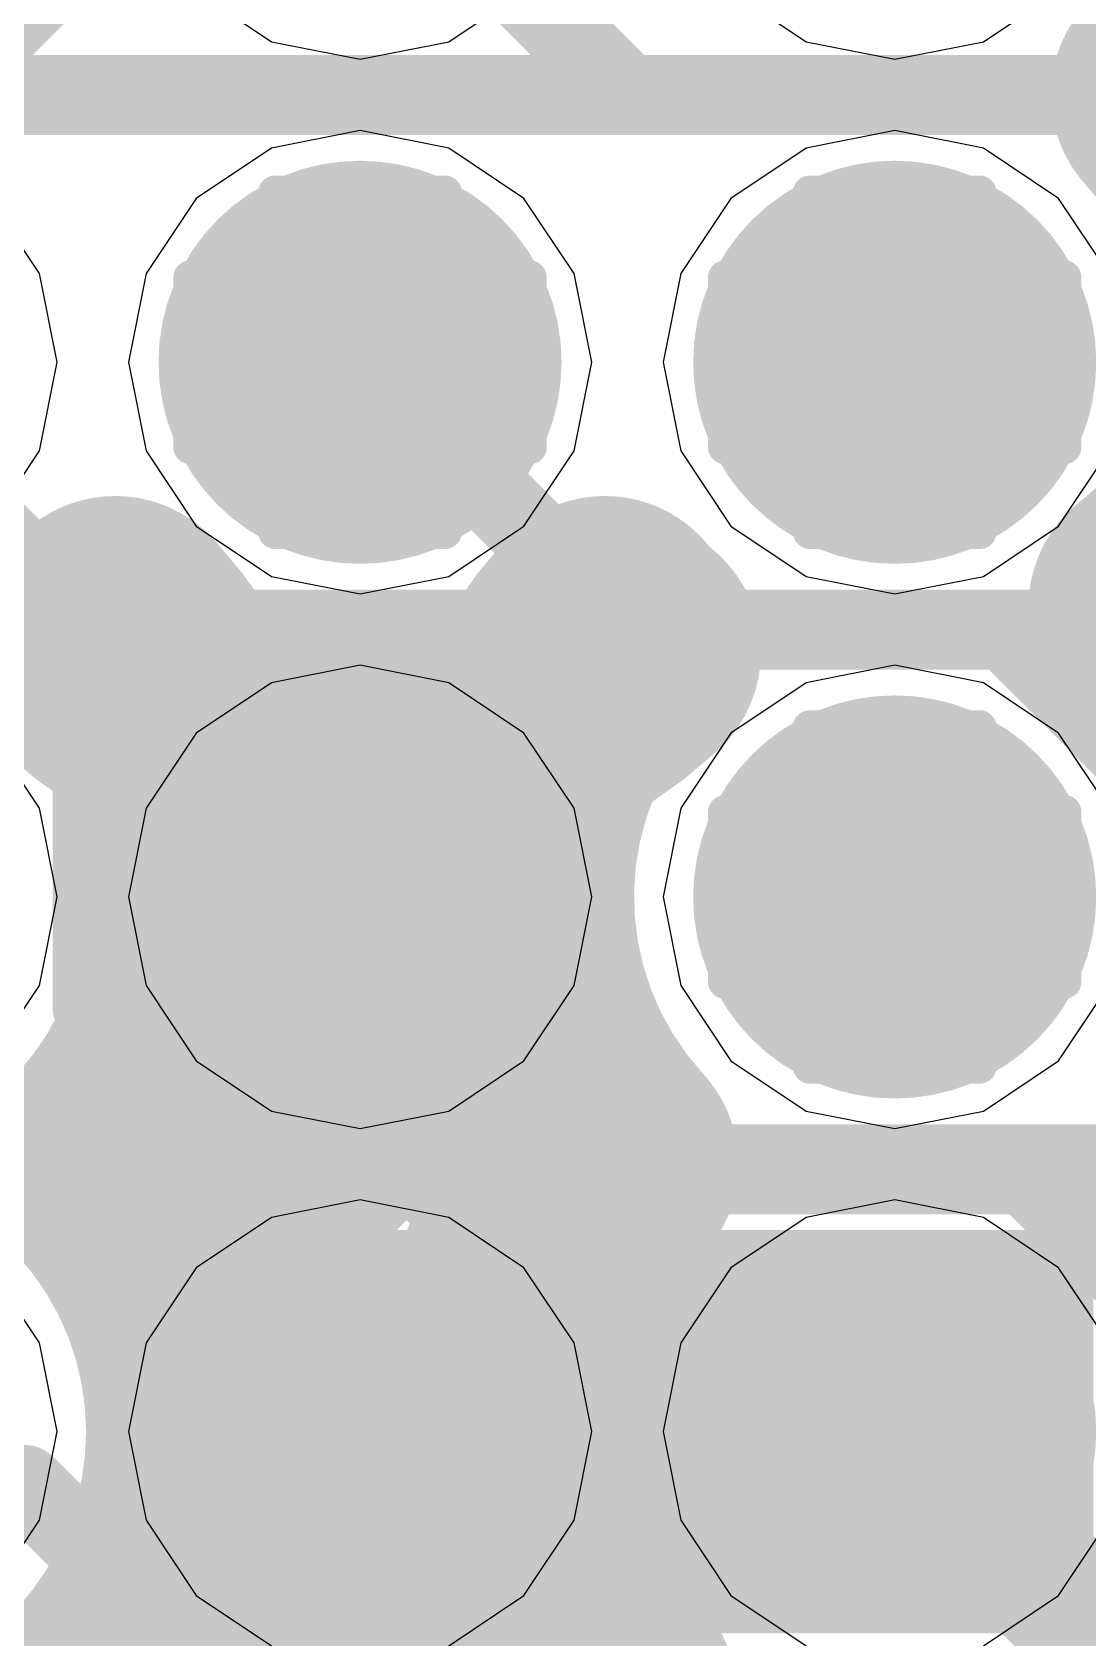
# Model space of a CAD drawing. Header units: millimetres. Extents: x 13 to 259, y -2 to 326.
# Drawn here: x 116.112 to 117.692, y 100.491 to 102.894 of the extents above; entities that cross this region are included whole.
import ezdxf

# ---------------------------------------------------------------- set-up
doc = ezdxf.new("R2010")
doc.units = ezdxf.units.MM
for name, color, linetype in [('BottomLayer', 5, 'Continuous'), ('BottomPaste', 16, 'Continuous'), ('BottomSolder', 6, 'Continuous'), ('ConnectLayer', 7, 'Continuous'), ('DrillDrawing', 1, 'Continuous'), ('Mechanical14', 56, 'Continuous'), ('Mechanical16', 56, 'Continuous'), ('MidLayer1', 16, 'Continuous'), ('MidLayer2', 76, 'Continuous'), ('MidLayer3', 90, 'Continuous'), ('MidLayer4', 156, 'Continuous'), ('MidLayer5', 130, 'Continuous'), ('MidLayer6', 216, 'Continuous'), ('MultiLayer', 9, 'Continuous'), ('TopLayer', 1, 'Continuous'), ('TopPaste', 8, 'Continuous'), ('TopSolder', 216, 'Continuous')]:
    doc.layers.add(name, color=color, linetype=linetype)

# ---------------------------------------------------------------- blocks, each defined once
blk = doc.blocks.new('CAPC0603X33N_B_22')
at = {"layer": 'BottomLayer'}
for points in [[(-0.575, -0.2), (-0.125, -0.2), (-0.575, 0.2), (-0.125, 0.2)], [(0.125, -0.2), (0.575, -0.2), (0.125, 0.2), (0.575, 0.2)]]:
    blk.add_solid(points, dxfattribs=at)
at = {"layer": 'BottomPaste'}
for points in [[(-0.575, -0.2), (-0.125, -0.2), (-0.575, 0.2), (-0.125, 0.2)], [(0.125, -0.2), (0.575, -0.2), (0.125, 0.2), (0.575, 0.2)]]:
    blk.add_solid(points, dxfattribs=at)
at = {"layer": 'BottomSolder'}
for points in [[(-0.6766, -0.3016), (-0.0234, -0.3016), (-0.6766, 0.3016), (-0.0234, 0.3016)], [(0.0234, -0.3016), (0.6766, -0.3016), (0.0234, 0.3016), (0.6766, 0.3016)]]:
    blk.add_solid(points, dxfattribs=at)
at = {"layer": 'Mechanical14', "const_width": 0.1}
for points in [[(-0.65, -0.25), (-0.65, 0.25)], [(-0.65, 0.25), (0.65, 0.25)], [(0.65, -0.25), (0.65, 0.25)], [(-0.65, -0.25), (0.65, -0.25)]]:
    blk.add_lwpolyline(points, dxfattribs=at)
at = {"layer": 'Mechanical14', "const_width": 0.05}
for points in [[(-0.675, 0.25, 1), (-0.625, 0.25, 1)], [(-0.675, 0.25, 1), (-0.625, 0.25, 1)], [(0.625, 0.25, 1), (0.675, 0.25, 1)], [(0.625, 0.25, 1), (0.675, 0.25, 1)], [(-0.675, -0.25, 1), (-0.625, -0.25, 1)], [(-0.675, -0.25, 1), (-0.625, -0.25, 1)], [(0.625, -0.25, 1), (0.675, -0.25, 1)], [(0.625, -0.25, 1), (0.675, -0.25, 1)]]:
    blk.add_lwpolyline(points, format="xyb", close=True, dxfattribs=at)
at = {"layer": 'Mechanical16', "const_width": 0.05}
for points in [[(-0.75, -0.35), (-0.75, 0.35)], [(-0.75, 0.35), (0.75, 0.35)], [(0.75, -0.35), (0.75, 0.35)], [(0, -0.3), (0, 0.3)], [(-0.3, 0), (0.3, 0)], [(-0.75, -0.35), (0.75, -0.35)]]:
    blk.add_lwpolyline(points, dxfattribs=at)
at = {"layer": 'Mechanical16', "const_width": 0.025}
for points in [[(-0.7625, 0.35, 1), (-0.7375, 0.35, 1)], [(-0.7625, 0.35, 1), (-0.7375, 0.35, 1)], [(0.7375, 0.35, 1), (0.7625, 0.35, 1)], [(0.7375, 0.35, 1), (0.7625, 0.35, 1)], [(-0.0125, 0.3, 1), (0.0125, 0.3, 1)], [(-0.3125, 0, 1), (-0.2875, 0, 1)], [(0.2875, 0, 1), (0.3125, 0, 1)], [(-0.0125, -0.3, 1), (0.0125, -0.3, 1)], [(-0.7625, -0.35, 1), (-0.7375, -0.35, 1)], [(-0.7625, -0.35, 1), (-0.7375, -0.35, 1)], [(0.7375, -0.35, 1), (0.7625, -0.35, 1)], [(0.7375, -0.35, 1), (0.7625, -0.35, 1)]]:
    blk.add_lwpolyline(points, format="xyb", close=True, dxfattribs=at)
blk = doc.blocks.new('BGA144C80P12X12_1000X1000X170_150')
at = {"layer": 'TopLayer', "const_width": 0.2}
for points in [[(-0.5, 3.6, 1), (-0.3, 3.6, 1)], [(0.3, 3.6, 1), (0.5, 3.6, 1)], [(1.1, 3.6, 1), (1.3, 3.6, 1)], [(-0.5, 2.8, 1), (-0.3, 2.8, 1)], [(0.3, 2.8, 1), (0.5, 2.8, 1)], [(1.1, 2.8, 1), (1.3, 2.8, 1)]]:
    blk.add_lwpolyline(points, format="xyb", close=True, dxfattribs=at)
at = {"layer": 'TopPaste', "const_width": 0.2}
for points in [[(-0.5, 3.6, 1), (-0.3, 3.6, 1)], [(0.3, 3.6, 1), (0.5, 3.6, 1)], [(1.1, 3.6, 1), (1.3, 3.6, 1)], [(-0.5, 2.8, 1), (-0.3, 2.8, 1)], [(0.3, 2.8, 1), (0.5, 2.8, 1)], [(1.1, 2.8, 1), (1.3, 2.8, 1)]]:
    blk.add_lwpolyline(points, format="xyb", close=True, dxfattribs=at)
at = {"layer": 'TopSolder', "const_width": 0.3016}
for points in [[(-0.5508, 3.6, 1), (-0.2492, 3.6, 1)], [(0.2492, 3.6, 1), (0.5508, 3.6, 1)], [(1.0492, 3.6, 1), (1.3508, 3.6, 1)], [(-0.5508, 2.8, 1), (-0.2492, 2.8, 1)], [(0.2492, 2.8, 1), (0.5508, 2.8, 1)], [(1.0492, 2.8, 1), (1.3508, 2.8, 1)]]:
    blk.add_lwpolyline(points, format="xyb", close=True, dxfattribs=at)

msp = doc.modelspace()

# ---------------------------------------------------------------- linework, layer by layer
at = {"layer": 'BottomLayer', "const_width": 0.25}
for points in [[(116.4778, 102.4, 1), (116.7278, 102.4, 1)], [(117.2778, 102.4, 1), (117.5278, 102.4, 1)], [(116.4778, 101.6, 1), (116.7278, 101.6, 1)], [(117.2778, 101.6, 1), (117.5278, 101.6, 1)], [(116.4778, 100.8, 1), (116.7278, 100.8, 1)], [(117.2778, 100.8, 1), (117.5278, 100.8, 1)]]:
    msp.add_lwpolyline(points, format="xyb", close=True, dxfattribs=at)
at = {"layer": 'ConnectLayer'}
for p, q in [((116.3577, 102.9549), (116.4702, 102.8797)), ((116.3577, 102.9549), (116.4702, 102.8797)), ((116.7355, 102.8797), (116.848, 102.9549)), ((116.7355, 102.8797), (116.848, 102.9549)), ((117.1577, 102.9549), (117.2702, 102.8797)), ((117.1577, 102.9549), (117.2702, 102.8797)), ((117.5355, 102.8797), (117.648, 102.9549)), ((117.5355, 102.8797), (117.648, 102.9549)), ((116.4702, 102.8797), (116.6028, 102.8534)), ((116.4702, 102.8797), (116.6028, 102.8534)), ((116.6028, 102.8534), (116.7355, 102.8797)), ((116.6028, 102.8534), (116.7355, 102.8797)), ((117.2702, 102.8797), (117.4028, 102.8534)), ((117.2702, 102.8797), (117.4028, 102.8534)), ((117.4028, 102.8534), (117.5355, 102.8797)), ((117.4028, 102.8534), (117.5355, 102.8797)), ((116.6028, 102.7467), (116.4702, 102.7203)), ((116.6028, 102.7467), (116.4702, 102.7203)), ((116.7355, 102.7203), (116.6028, 102.7467)), ((116.7355, 102.7203), (116.6028, 102.7467)), ((117.4028, 102.7467), (117.2702, 102.7203)), ((117.4028, 102.7467), (117.2702, 102.7203)), ((117.5355, 102.7203), (117.4028, 102.7467)), ((117.5355, 102.7203), (117.4028, 102.7467)), ((116.4702, 102.7203), (116.3577, 102.6451)), ((116.4702, 102.7203), (116.3577, 102.6451)), ((116.848, 102.6451), (116.7355, 102.7203)), ((116.848, 102.6451), (116.7355, 102.7203)), ((117.2702, 102.7203), (117.1577, 102.6451)), ((117.2702, 102.7203), (117.1577, 102.6451)), ((117.648, 102.6451), (117.5355, 102.7203)), ((117.648, 102.6451), (117.5355, 102.7203)), ((116.1231, 102.5327), (116.048, 102.6451)), ((116.1231, 102.5327), (116.048, 102.6451)), ((116.3577, 102.6451), (116.2826, 102.5327)), ((116.3577, 102.6451), (116.2826, 102.5327)), ((116.9231, 102.5327), (116.848, 102.6451)), ((116.9231, 102.5327), (116.848, 102.6451)), ((117.1577, 102.6451), (117.0826, 102.5327)), ((117.1577, 102.6451), (117.0826, 102.5327)), ((117.7231, 102.5327), (117.648, 102.6451)), ((117.7231, 102.5327), (117.648, 102.6451)), ((116.1495, 102.4), (116.1231, 102.5327)), ((116.1495, 102.4), (116.1231, 102.5327)), ((116.2826, 102.5327), (116.2562, 102.4)), ((116.2826, 102.5327), (116.2562, 102.4)), ((116.9495, 102.4), (116.9231, 102.5327)), ((116.9495, 102.4), (116.9231, 102.5327)), ((117.0826, 102.5327), (117.0562, 102.4)), ((117.0826, 102.5327), (117.0562, 102.4)), ((116.1231, 102.2673), (116.1495, 102.4)), ((116.1231, 102.2673), (116.1495, 102.4)), ((116.2562, 102.4), (116.2826, 102.2673)), ((116.2562, 102.4), (116.2826, 102.2673)), ((116.9231, 102.2673), (116.9495, 102.4)), ((116.9231, 102.2673), (116.9495, 102.4)), ((117.0562, 102.4), (117.0826, 102.2673)), ((117.0562, 102.4), (117.0826, 102.2673)), ((116.048, 102.1549), (116.1231, 102.2673)), ((116.048, 102.1549), (116.1231, 102.2673)), ((116.2826, 102.2673), (116.3577, 102.1549)), ((116.2826, 102.2673), (116.3577, 102.1549)), ((116.848, 102.1549), (116.9231, 102.2673)), ((116.848, 102.1549), (116.9231, 102.2673)), ((117.0826, 102.2673), (117.1577, 102.1549)), ((117.0826, 102.2673), (117.1577, 102.1549)), ((117.648, 102.1549), (117.7231, 102.2673)), ((117.648, 102.1549), (117.7231, 102.2673)), ((116.3577, 102.1549), (116.4702, 102.0797)), ((116.3577, 102.1549), (116.4702, 102.0797)), ((116.7355, 102.0797), (116.848, 102.1549)), ((116.7355, 102.0797), (116.848, 102.1549)), ((117.1577, 102.1549), (117.2702, 102.0797)), ((117.1577, 102.1549), (117.2702, 102.0797)), ((117.5355, 102.0797), (117.648, 102.1549)), ((117.5355, 102.0797), (117.648, 102.1549)), ((116.4702, 102.0797), (116.6028, 102.0534)), ((116.4702, 102.0797), (116.6028, 102.0534)), ((116.6028, 102.0534), (116.7355, 102.0797)), ((116.6028, 102.0534), (116.7355, 102.0797)), ((117.2702, 102.0797), (117.4028, 102.0534)), ((117.2702, 102.0797), (117.4028, 102.0534)), ((117.4028, 102.0534), (117.5355, 102.0797)), ((117.4028, 102.0534), (117.5355, 102.0797)), ((116.6028, 101.9467), (116.4702, 101.9203)), ((116.7355, 101.9203), (116.6028, 101.9467)), ((117.4028, 101.9467), (117.2702, 101.9203)), ((117.4028, 101.9467), (117.2702, 101.9203)), ((117.5355, 101.9203), (117.4028, 101.9467)), ((117.5355, 101.9203), (117.4028, 101.9467)), ((116.4702, 101.9203), (116.3577, 101.8451)), ((116.848, 101.8451), (116.7355, 101.9203)), ((117.2702, 101.9203), (117.1577, 101.8451)), ((117.2702, 101.9203), (117.1577, 101.8451)), ((117.648, 101.8451), (117.5355, 101.9203)), ((117.648, 101.8451), (117.5355, 101.9203)), ((116.1231, 101.7327), (116.048, 101.8451)), ((116.1231, 101.7327), (116.048, 101.8451)), ((116.3577, 101.8451), (116.2826, 101.7327)), ((116.9231, 101.7327), (116.848, 101.8451)), ((117.1577, 101.8451), (117.0826, 101.7327)), ((117.1577, 101.8451), (117.0826, 101.7327)), ((117.7231, 101.7327), (117.648, 101.8451)), ((117.7231, 101.7327), (117.648, 101.8451)), ((116.1495, 101.6), (116.1231, 101.7327)), ((116.1495, 101.6), (116.1231, 101.7327)), ((116.2826, 101.7327), (116.2562, 101.6)), ((116.9495, 101.6), (116.9231, 101.7327)), ((117.0826, 101.7327), (117.0562, 101.6)), ((117.0826, 101.7327), (117.0562, 101.6)), ((116.1231, 101.4674), (116.1495, 101.6)), ((116.1231, 101.4674), (116.1495, 101.6)), ((116.2562, 101.6), (116.2826, 101.4674)), ((116.9231, 101.4674), (116.9495, 101.6)), ((117.0562, 101.6), (117.0826, 101.4674)), ((117.0562, 101.6), (117.0826, 101.4674)), ((116.048, 101.3549), (116.1231, 101.4674)), ((116.048, 101.3549), (116.1231, 101.4674)), ((116.2826, 101.4674), (116.3577, 101.3549)), ((116.848, 101.3549), (116.9231, 101.4674)), ((117.0826, 101.4674), (117.1577, 101.3549)), ((117.0826, 101.4674), (117.1577, 101.3549)), ((117.648, 101.3549), (117.7231, 101.4674)), ((117.648, 101.3549), (117.7052, 101.4405)), ((116.3577, 101.3549), (116.4702, 101.2797)), ((116.7355, 101.2797), (116.848, 101.3549)), ((117.1577, 101.3549), (117.2702, 101.2797)), ((117.1577, 101.3549), (117.2702, 101.2797)), ((117.5355, 101.2797), (117.648, 101.3549)), ((117.5355, 101.2797), (117.648, 101.3549)), ((116.4702, 101.2797), (116.6028, 101.2534)), ((116.6028, 101.2534), (116.7355, 101.2797)), ((117.2702, 101.2797), (117.4028, 101.2534)), ((117.2702, 101.2797), (117.4028, 101.2534)), ((117.4028, 101.2534), (117.5355, 101.2797)), ((117.4028, 101.2534), (117.5355, 101.2797)), ((116.6028, 101.1467), (116.4702, 101.1203)), ((116.7355, 101.1203), (116.6028, 101.1467)), ((117.4028, 101.1467), (117.2702, 101.1203)), ((117.4028, 101.1467), (117.2702, 101.1203)), ((117.5355, 101.1203), (117.4028, 101.1467)), ((117.5355, 101.1203), (117.4028, 101.1467)), ((116.4702, 101.1203), (116.3577, 101.0451)), ((116.848, 101.0451), (116.7355, 101.1203)), ((117.2702, 101.1203), (117.1577, 101.0451)), ((117.2702, 101.1203), (117.1577, 101.0451)), ((117.648, 101.0451), (117.5355, 101.1203)), ((117.648, 101.0451), (117.5355, 101.1203)), ((116.1231, 100.9327), (116.048, 101.0451)), ((116.1231, 100.9327), (116.048, 101.0451)), ((116.3577, 101.0451), (116.2826, 100.9327)), ((116.9231, 100.9327), (116.848, 101.0451)), ((117.1577, 101.0451), (117.0826, 100.9327)), ((117.1577, 101.0451), (117.0826, 100.9327)), ((117.7231, 100.9327), (117.648, 101.0451)), ((117.7052, 100.9595), (117.648, 101.0451)), ((116.1495, 100.8), (116.1231, 100.9327)), ((116.1495, 100.8), (116.1231, 100.9327)), ((116.2826, 100.9327), (116.2562, 100.8)), ((116.9495, 100.8), (116.9231, 100.9327)), ((117.0826, 100.9327), (117.0562, 100.8)), ((117.0826, 100.9327), (117.0562, 100.8)), ((116.1231, 100.6674), (116.1495, 100.8)), ((116.1231, 100.6674), (116.1495, 100.8)), ((116.2562, 100.8), (116.2826, 100.6674)), ((116.9231, 100.6674), (116.9495, 100.8)), ((117.0562, 100.8), (117.0826, 100.6674)), ((117.0562, 100.8), (117.0826, 100.6674)), ((116.048, 100.5549), (116.1231, 100.6674)), ((116.048, 100.5549), (116.1231, 100.6674)), ((116.2826, 100.6674), (116.3577, 100.5549)), ((116.848, 100.5549), (116.9231, 100.6674)), ((117.0826, 100.6674), (117.1577, 100.5549)), ((117.0826, 100.6674), (117.1577, 100.5549)), ((117.648, 100.5549), (117.7231, 100.6674)), ((117.648, 100.5549), (117.7052, 100.6405)), ((116.3577, 100.5549), (116.4702, 100.4797)), ((116.7355, 100.4797), (116.848, 100.5549)), ((117.1577, 100.5549), (117.2702, 100.4797)), ((117.1577, 100.5549), (117.2702, 100.4797)), ((117.5355, 100.4797), (117.648, 100.5549)), ((117.5355, 100.4797), (117.648, 100.5549))]:
    msp.add_line(p, q, dxfattribs=at)
at = {"layer": 'ConnectLayer', "const_width": 0.4}
for points in [[(117.9928, 103.2, -0.188433), (117.8365, 102.8)], [(117.9928, 103.2, -0.188433), (117.8365, 102.8)], [(117.8365, 102.8, -0.188433), (117.9928, 102.4)], [(117.8365, 102.8, -0.188433), (117.9928, 102.4)], [(117.8028, 102.0337, -0.062001), (117.9214, 102.1185)], [(117.8028, 102.0337, -0.062001), (117.9214, 102.1185)], [(117.9214, 102.1185, -0.062001), (117.8365, 102)], [(117.9214, 102.1185, -0.062001), (117.8365, 102)], [(116.2365, 102, -0.062001), (116.3214, 101.8815)], [(116.2365, 102, -0.062001), (116.3214, 101.8815)], [(116.8843, 101.8815, -0.062), (116.9691, 102)], [(116.8843, 101.8815, -0.062), (116.9691, 102)], [(116.3214, 101.8815, -0.062001), (116.2028, 101.9663)], [(116.3214, 101.8815, -0.062001), (116.2028, 101.9663)], [(117.0028, 101.9663, -0.062), (116.8843, 101.8815)], [(117.0028, 101.9663, -0.062), (116.8843, 101.8815)], [(116.8843, 101.8815, -0.253909), (116.3214, 101.8815)], [(116.3214, 101.8815, -0.124971), (116.3928, 101.6)], [(116.8843, 101.8815, -0.253909), (116.3214, 101.8815)], [(116.3214, 101.8815, -0.124971), (116.3928, 101.6)], [(116.9691, 101.2, -0.320963), (116.8843, 101.8815)], [(116.9691, 101.2, -0.320963), (116.8843, 101.8815)], [(116.8147, 101.647, -0.074076), (116.72, 101.7172)], [(116.8147, 101.647, -0.074076), (116.72, 101.7172)], [(116.3928, 101.6, -0.188433), (116.2365, 101.2)], [(116.3928, 101.6, -0.188433), (116.2365, 101.2)], [(116.2365, 101.2, -0.188433), (116.3928, 100.8)], [(116.2365, 101.2, -0.188433), (116.3928, 100.8)], [(116.9691, 100.4, -0.390739), (116.9691, 101.2)], [(116.9691, 100.4, -0.390739), (116.9691, 101.2)], [(116.3928, 100.8, -0.188433), (116.2365, 100.4)], [(116.3928, 100.8, -0.188433), (116.2365, 100.4)], [(116.2365, 100.4, -0.188433), (116.3928, 100)], [(116.2365, 100.4, -0.188433), (116.3928, 100)], [(116.9691, 99.6, -0.390738), (116.9691, 100.4)], [(116.9691, 99.6, -0.390738), (116.9691, 100.4)]]:
    msp.add_lwpolyline(points, format="xyb", dxfattribs=at)
at = {"layer": 'ConnectLayer', "const_width": 0.2}
for points in [[(117.7365, 102.8, 1), (117.9365, 102.8, 1)], [(117.7365, 102.8, 1), (117.9365, 102.8, 1)], [(117.7365, 102.8, 1), (117.9365, 102.8, 1)], [(117.7365, 102.8, 1), (117.9365, 102.8, 1)], [(117.7028, 102.0337, 1), (117.9028, 102.0337, 1)], [(117.7028, 102.0337, 1), (117.9028, 102.0337, 1)], [(116.1365, 102, 1), (116.3365, 102, 1)], [(116.1365, 102, 1), (116.3365, 102, 1)], [(116.8691, 102, 1), (117.0691, 102, 1)], [(116.8691, 102, 1), (117.0691, 102, 1)], [(117.7365, 102, 1), (117.9365, 102, 1)], [(117.7365, 102, 1), (117.9365, 102, 1)], [(116.1028, 101.9663, 1), (116.3028, 101.9663, 1)], [(116.1028, 101.9663, 1), (116.3028, 101.9663, 1)], [(116.9028, 101.9663, 1), (117.1028, 101.9663, 1)], [(116.9028, 101.9663, 1), (117.1028, 101.9663, 1)], [(116.2214, 101.8815, 1), (116.4214, 101.8815, 1)], [(116.2214, 101.8815, 1), (116.4214, 101.8815, 1)], [(116.2214, 101.8815, 1), (116.4214, 101.8815, 1)], [(116.2214, 101.8815, 1), (116.4214, 101.8815, 1)], [(116.2214, 101.8815, 1), (116.4214, 101.8815, 1)], [(116.2214, 101.8815, 1), (116.4214, 101.8815, 1)], [(116.2214, 101.8815, 1), (116.4214, 101.8815, 1)], [(116.2214, 101.8815, 1), (116.4214, 101.8815, 1)], [(116.7843, 101.8815, 1), (116.9843, 101.8815, 1)], [(116.7843, 101.8815, 1), (116.9843, 101.8815, 1)], [(116.7843, 101.8815, 1), (116.9843, 101.8815, 1)], [(116.7843, 101.8815, 1), (116.9843, 101.8815, 1)], [(116.7843, 101.8815, 1), (116.9843, 101.8815, 1)], [(116.7843, 101.8815, 1), (116.9843, 101.8815, 1)], [(116.7843, 101.8815, 1), (116.9843, 101.8815, 1)], [(116.7843, 101.8815, 1), (116.9843, 101.8815, 1)], [(116.5028, 101.81, 1), (116.7028, 101.81, 1)], [(116.5267, 101.8105, 1), (116.7267, 101.8105, 1)], [(116.62, 101.7172, 1), (116.82, 101.7172, 1)], [(116.62, 101.7172, 1), (116.82, 101.7172, 1)], [(116.62, 101.7172, 1), (116.82, 101.7172, 1)], [(116.2867, 101.6847, 1), (116.4867, 101.6847, 1)], [(116.2867, 101.6847, 1), (116.4867, 101.6847, 1)], [(116.7147, 101.647, 1), (116.9147, 101.647, 1)], [(116.7147, 101.647, 1), (116.9147, 101.647, 1)], [(116.2928, 101.6, 1), (116.4928, 101.6, 1)], [(116.2928, 101.6, 1), (116.4928, 101.6, 1)], [(116.2928, 101.6, 1), (116.4928, 101.6, 1)], [(116.2928, 101.6, 1), (116.4928, 101.6, 1)], [(116.5028, 101.6, 1), (116.7028, 101.6, 1)], [(116.5028, 101.6, 1), (116.7028, 101.6, 1)], [(116.7128, 101.6, 1), (116.9128, 101.6, 1)], [(116.7157, 101.5422, 1), (116.9157, 101.5422, 1)], [(116.7157, 101.5422, 1), (116.9157, 101.5422, 1)], [(116.1365, 101.2, 1), (116.3365, 101.2, 1)], [(116.1365, 101.2, 1), (116.3365, 101.2, 1)], [(116.1365, 101.2, 1), (116.3365, 101.2, 1)], [(116.1365, 101.2, 1), (116.3365, 101.2, 1)], [(116.8691, 101.2, 1), (117.0691, 101.2, 1)], [(116.8691, 101.2, 1), (117.0691, 101.2, 1)], [(116.8691, 101.2, 1), (117.0691, 101.2, 1)], [(116.8691, 101.2, 1), (117.0691, 101.2, 1)], [(116.8251, 101.1463, 1), (117.0251, 101.1463, 1)], [(116.8251, 101.1463, 1), (117.0251, 101.1463, 1)], [(116.2328, 101.0593, 1), (116.4328, 101.0593, 1)], [(116.2328, 101.0593, 1), (116.4328, 101.0593, 1)], [(116.292, 100.8309, 1), (116.492, 100.8309, 1)], [(116.292, 100.8309, 1), (116.492, 100.8309, 1)], [(116.2928, 100.8, 1), (116.4928, 100.8, 1)], [(116.2928, 100.8, 1), (116.4928, 100.8, 1)], [(116.2928, 100.8, 1), (116.4928, 100.8, 1)], [(116.2928, 100.8, 1), (116.4928, 100.8, 1)], [(116.2928, 100.8, 1), (116.4928, 100.8, 1)], [(116.3372, 100.8, 1), (116.5372, 100.8, 1)], [(116.7128, 100.8, 1), (116.9128, 100.8, 1)], [(116.7128, 100.8, 1), (116.9128, 100.8, 1)], [(116.7215, 100.6995, 1), (116.9215, 100.6995, 1)], [(116.7215, 100.6995, 1), (116.9215, 100.6995, 1)], [(116.1365, 100.4, 1), (116.3365, 100.4, 1)], [(116.1365, 100.4, 1), (116.3365, 100.4, 1)], [(116.1365, 100.4, 1), (116.3365, 100.4, 1)], [(116.1365, 100.4, 1), (116.3365, 100.4, 1)], [(116.8691, 100.4, 1), (117.0691, 100.4, 1)], [(116.8691, 100.4, 1), (117.0691, 100.4, 1)], [(116.8691, 100.4, 1), (117.0691, 100.4, 1)], [(116.8691, 100.4, 1), (117.0691, 100.4, 1)], [(116.8055, 100.3174, 1), (117.0055, 100.3174, 1)], [(116.8055, 100.3174, 1), (117.0055, 100.3174, 1)]]:
    msp.add_lwpolyline(points, format="xyb", close=True, dxfattribs=at)
at = {"layer": 'ConnectLayer', "const_width": 0.4}
for points in [[(116.6028, 101.6), (116.6028, 101.81)], [(116.6267, 101.8105), (116.72, 101.7172)], [(116.3867, 101.6847), (116.9251, 101.1463)], [(116.3867, 101.6847), (116.9251, 101.1463)], [(116.6028, 101.6), (116.8128, 101.6)], [(116.3328, 101.0593), (116.8157, 101.5422)], [(116.3328, 101.0593), (116.8157, 101.5422)], [(116.392, 100.8309), (116.9055, 100.3174)], [(116.392, 100.8309), (116.9055, 100.3174)], [(116.3928, 100.8), (116.8128, 100.8)], [(116.4372, 100.8), (116.8128, 100.8)], [(116.3479, 100.2259), (116.8215, 100.6995)], [(116.3479, 100.2259), (116.8215, 100.6995)]]:
    msp.add_lwpolyline(points, dxfattribs=at)
at = {"layer": 'DrillDrawing', "const_width": 0.0508}
for points in [[(116.4758, 102.527), (116.4758, 102.654)], [(116.4758, 102.654), (116.7298, 102.654)], [(116.7298, 102.527), (116.7298, 102.654)], [(117.2758, 102.527), (117.2758, 102.654)], [(117.2758, 102.654), (117.5298, 102.654)], [(117.5298, 102.527), (117.5298, 102.654)], [(116.3488, 102.273), (116.3488, 102.527)], [(116.3488, 102.527), (116.4758, 102.527)], [(116.7298, 102.527), (116.8568, 102.527)], [(116.8568, 102.273), (116.8568, 102.527)], [(117.1488, 102.273), (117.1488, 102.527)], [(117.1488, 102.527), (117.2758, 102.527)], [(117.5298, 102.527), (117.6568, 102.527)], [(117.6568, 102.273), (117.6568, 102.527)], [(116.3488, 102.273), (116.4758, 102.273)], [(116.4758, 102.146), (116.4758, 102.273)], [(116.7298, 102.273), (116.8568, 102.273)], [(116.7298, 102.146), (116.7298, 102.273)], [(117.1488, 102.273), (117.2758, 102.273)], [(117.2758, 102.146), (117.2758, 102.273)], [(117.5298, 102.273), (117.6568, 102.273)], [(117.5298, 102.146), (117.5298, 102.273)], [(116.4758, 102.146), (116.7298, 102.146)], [(117.2758, 102.146), (117.5298, 102.146)], [(116.4758, 101.727), (116.4758, 101.854)], [(116.4758, 101.854), (116.7298, 101.854)], [(116.7298, 101.727), (116.7298, 101.854)], [(117.2758, 101.727), (117.2758, 101.854)], [(117.2758, 101.854), (117.5298, 101.854)], [(117.5298, 101.727), (117.5298, 101.854)], [(116.3488, 101.473), (116.3488, 101.727)], [(116.3488, 101.727), (116.4758, 101.727)], [(116.7298, 101.727), (116.8568, 101.727)], [(116.8568, 101.473), (116.8568, 101.727)], [(117.1488, 101.473), (117.1488, 101.727)], [(117.1488, 101.727), (117.2758, 101.727)], [(117.5298, 101.727), (117.6568, 101.727)], [(117.6568, 101.473), (117.6568, 101.727)], [(116.3488, 101.473), (116.4758, 101.473)], [(116.4758, 101.346), (116.4758, 101.473)], [(116.7298, 101.473), (116.8568, 101.473)], [(116.7298, 101.346), (116.7298, 101.473)], [(117.1488, 101.473), (117.2758, 101.473)], [(117.2758, 101.346), (117.2758, 101.473)], [(117.5298, 101.473), (117.6568, 101.473)], [(117.5298, 101.346), (117.5298, 101.473)], [(116.4758, 101.346), (116.7298, 101.346)], [(117.2758, 101.346), (117.5298, 101.346)], [(116.4758, 100.927), (116.4758, 101.054)], [(116.4758, 101.054), (116.7298, 101.054)], [(116.7298, 100.927), (116.7298, 101.054)], [(117.2758, 100.927), (117.2758, 101.054)], [(117.2758, 101.054), (117.5298, 101.054)], [(117.5298, 100.927), (117.5298, 101.054)], [(116.3488, 100.673), (116.3488, 100.927)], [(116.3488, 100.927), (116.4758, 100.927)], [(116.7298, 100.927), (116.8568, 100.927)], [(116.8568, 100.673), (116.8568, 100.927)], [(117.1488, 100.673), (117.1488, 100.927)], [(117.1488, 100.927), (117.2758, 100.927)], [(117.5298, 100.927), (117.6568, 100.927)], [(117.6568, 100.673), (117.6568, 100.927)], [(116.3488, 100.673), (116.4758, 100.673)], [(116.4758, 100.546), (116.4758, 100.673)], [(116.7298, 100.673), (116.8568, 100.673)], [(116.7298, 100.546), (116.7298, 100.673)], [(117.1488, 100.673), (117.2758, 100.673)], [(117.2758, 100.546), (117.2758, 100.673)], [(117.5298, 100.673), (117.6568, 100.673)], [(117.5298, 100.546), (117.5298, 100.673)], [(116.4758, 100.546), (116.7298, 100.546)], [(117.2758, 100.546), (117.5298, 100.546)]]:
    msp.add_lwpolyline(points, dxfattribs=at)
at = {"layer": 'DrillDrawing', "const_width": 0.0254}
for points in [[(116.4631, 102.654, 1), (116.4885, 102.654, 1)], [(116.4631, 102.654, 1), (116.4885, 102.654, 1)], [(116.7171, 102.654, 1), (116.7425, 102.654, 1)], [(116.7171, 102.654, 1), (116.7425, 102.654, 1)], [(117.2631, 102.654, 1), (117.2885, 102.654, 1)], [(117.2631, 102.654, 1), (117.2885, 102.654, 1)], [(117.5171, 102.654, 1), (117.5425, 102.654, 1)], [(117.5171, 102.654, 1), (117.5425, 102.654, 1)], [(116.3361, 102.527, 1), (116.3615, 102.527, 1)], [(116.3361, 102.527, 1), (116.3615, 102.527, 1)], [(116.4631, 102.527, 1), (116.4885, 102.527, 1)], [(116.4631, 102.527, 1), (116.4885, 102.527, 1)], [(116.7171, 102.527, 1), (116.7425, 102.527, 1)], [(116.7171, 102.527, 1), (116.7425, 102.527, 1)], [(116.8441, 102.527, 1), (116.8695, 102.527, 1)], [(116.8441, 102.527, 1), (116.8695, 102.527, 1)], [(117.1361, 102.527, 1), (117.1615, 102.527, 1)], [(117.1361, 102.527, 1), (117.1615, 102.527, 1)], [(117.2631, 102.527, 1), (117.2885, 102.527, 1)], [(117.2631, 102.527, 1), (117.2885, 102.527, 1)], [(117.5171, 102.527, 1), (117.5425, 102.527, 1)], [(117.5171, 102.527, 1), (117.5425, 102.527, 1)], [(117.6441, 102.527, 1), (117.6695, 102.527, 1)], [(117.6441, 102.527, 1), (117.6695, 102.527, 1)], [(116.3361, 102.273, 1), (116.3615, 102.273, 1)], [(116.3361, 102.273, 1), (116.3615, 102.273, 1)], [(116.4631, 102.273, 1), (116.4885, 102.273, 1)], [(116.4631, 102.273, 1), (116.4885, 102.273, 1)], [(116.7171, 102.273, 1), (116.7425, 102.273, 1)], [(116.7171, 102.273, 1), (116.7425, 102.273, 1)], [(116.8441, 102.273, 1), (116.8695, 102.273, 1)], [(116.8441, 102.273, 1), (116.8695, 102.273, 1)], [(117.1361, 102.273, 1), (117.1615, 102.273, 1)], [(117.1361, 102.273, 1), (117.1615, 102.273, 1)], [(117.2631, 102.273, 1), (117.2885, 102.273, 1)], [(117.2631, 102.273, 1), (117.2885, 102.273, 1)], [(117.5171, 102.273, 1), (117.5425, 102.273, 1)], [(117.5171, 102.273, 1), (117.5425, 102.273, 1)], [(117.6441, 102.273, 1), (117.6695, 102.273, 1)], [(117.6441, 102.273, 1), (117.6695, 102.273, 1)], [(116.4631, 102.146, 1), (116.4885, 102.146, 1)], [(116.4631, 102.146, 1), (116.4885, 102.146, 1)], [(116.7171, 102.146, 1), (116.7425, 102.146, 1)], [(116.7171, 102.146, 1), (116.7425, 102.146, 1)], [(117.2631, 102.146, 1), (117.2885, 102.146, 1)], [(117.2631, 102.146, 1), (117.2885, 102.146, 1)], [(117.5171, 102.146, 1), (117.5425, 102.146, 1)], [(117.5171, 102.146, 1), (117.5425, 102.146, 1)], [(116.4631, 101.854, 1), (116.4885, 101.854, 1)], [(116.4631, 101.854, 1), (116.4885, 101.854, 1)], [(116.7171, 101.854, 1), (116.7425, 101.854, 1)], [(116.7171, 101.854, 1), (116.7425, 101.854, 1)], [(117.2631, 101.854, 1), (117.2885, 101.854, 1)], [(117.2631, 101.854, 1), (117.2885, 101.854, 1)], [(117.5171, 101.854, 1), (117.5425, 101.854, 1)], [(117.5171, 101.854, 1), (117.5425, 101.854, 1)], [(116.3361, 101.727, 1), (116.3615, 101.727, 1)], [(116.3361, 101.727, 1), (116.3615, 101.727, 1)], [(116.4631, 101.727, 1), (116.4885, 101.727, 1)], [(116.4631, 101.727, 1), (116.4885, 101.727, 1)], [(116.7171, 101.727, 1), (116.7425, 101.727, 1)], [(116.7171, 101.727, 1), (116.7425, 101.727, 1)], [(116.8441, 101.727, 1), (116.8695, 101.727, 1)], [(116.8441, 101.727, 1), (116.8695, 101.727, 1)], [(117.1361, 101.727, 1), (117.1615, 101.727, 1)], [(117.1361, 101.727, 1), (117.1615, 101.727, 1)], [(117.2631, 101.727, 1), (117.2885, 101.727, 1)], [(117.2631, 101.727, 1), (117.2885, 101.727, 1)], [(117.5171, 101.727, 1), (117.5425, 101.727, 1)], [(117.5171, 101.727, 1), (117.5425, 101.727, 1)], [(117.6441, 101.727, 1), (117.6695, 101.727, 1)], [(117.6441, 101.727, 1), (117.6695, 101.727, 1)], [(116.3361, 101.473, 1), (116.3615, 101.473, 1)], [(116.3361, 101.473, 1), (116.3615, 101.473, 1)], [(116.4631, 101.473, 1), (116.4885, 101.473, 1)], [(116.4631, 101.473, 1), (116.4885, 101.473, 1)], [(116.7171, 101.473, 1), (116.7425, 101.473, 1)], [(116.7171, 101.473, 1), (116.7425, 101.473, 1)], [(116.8441, 101.473, 1), (116.8695, 101.473, 1)], [(116.8441, 101.473, 1), (116.8695, 101.473, 1)], [(117.1361, 101.473, 1), (117.1615, 101.473, 1)], [(117.1361, 101.473, 1), (117.1615, 101.473, 1)], [(117.2631, 101.473, 1), (117.2885, 101.473, 1)], [(117.2631, 101.473, 1), (117.2885, 101.473, 1)], [(117.5171, 101.473, 1), (117.5425, 101.473, 1)], [(117.5171, 101.473, 1), (117.5425, 101.473, 1)], [(117.6441, 101.473, 1), (117.6695, 101.473, 1)], [(117.6441, 101.473, 1), (117.6695, 101.473, 1)], [(116.4631, 101.346, 1), (116.4885, 101.346, 1)], [(116.4631, 101.346, 1), (116.4885, 101.346, 1)], [(116.7171, 101.346, 1), (116.7425, 101.346, 1)], [(116.7171, 101.346, 1), (116.7425, 101.346, 1)], [(117.2631, 101.346, 1), (117.2885, 101.346, 1)], [(117.2631, 101.346, 1), (117.2885, 101.346, 1)], [(117.5171, 101.346, 1), (117.5425, 101.346, 1)], [(117.5171, 101.346, 1), (117.5425, 101.346, 1)], [(116.4631, 101.054, 1), (116.4885, 101.054, 1)], [(116.4631, 101.054, 1), (116.4885, 101.054, 1)], [(116.7171, 101.054, 1), (116.7425, 101.054, 1)], [(116.7171, 101.054, 1), (116.7425, 101.054, 1)], [(117.2631, 101.054, 1), (117.2885, 101.054, 1)], [(117.2631, 101.054, 1), (117.2885, 101.054, 1)], [(117.5171, 101.054, 1), (117.5425, 101.054, 1)], [(117.5171, 101.054, 1), (117.5425, 101.054, 1)], [(116.3361, 100.927, 1), (116.3615, 100.927, 1)], [(116.3361, 100.927, 1), (116.3615, 100.927, 1)], [(116.4631, 100.927, 1), (116.4885, 100.927, 1)], [(116.4631, 100.927, 1), (116.4885, 100.927, 1)], [(116.7171, 100.927, 1), (116.7425, 100.927, 1)], [(116.7171, 100.927, 1), (116.7425, 100.927, 1)], [(116.8441, 100.927, 1), (116.8695, 100.927, 1)], [(116.8441, 100.927, 1), (116.8695, 100.927, 1)], [(117.1361, 100.927, 1), (117.1615, 100.927, 1)], [(117.1361, 100.927, 1), (117.1615, 100.927, 1)], [(117.2631, 100.927, 1), (117.2885, 100.927, 1)], [(117.2631, 100.927, 1), (117.2885, 100.927, 1)], [(117.5171, 100.927, 1), (117.5425, 100.927, 1)], [(117.5171, 100.927, 1), (117.5425, 100.927, 1)], [(117.6441, 100.927, 1), (117.6695, 100.927, 1)], [(117.6441, 100.927, 1), (117.6695, 100.927, 1)], [(116.3361, 100.673, 1), (116.3615, 100.673, 1)], [(116.3361, 100.673, 1), (116.3615, 100.673, 1)], [(116.4631, 100.673, 1), (116.4885, 100.673, 1)], [(116.4631, 100.673, 1), (116.4885, 100.673, 1)], [(116.7171, 100.673, 1), (116.7425, 100.673, 1)], [(116.7171, 100.673, 1), (116.7425, 100.673, 1)], [(116.8441, 100.673, 1), (116.8695, 100.673, 1)], [(116.8441, 100.673, 1), (116.8695, 100.673, 1)], [(117.1361, 100.673, 1), (117.1615, 100.673, 1)], [(117.1361, 100.673, 1), (117.1615, 100.673, 1)], [(117.2631, 100.673, 1), (117.2885, 100.673, 1)], [(117.2631, 100.673, 1), (117.2885, 100.673, 1)], [(117.5171, 100.673, 1), (117.5425, 100.673, 1)], [(117.5171, 100.673, 1), (117.5425, 100.673, 1)], [(117.6441, 100.673, 1), (117.6695, 100.673, 1)], [(117.6441, 100.673, 1), (117.6695, 100.673, 1)], [(116.4631, 100.546, 1), (116.4885, 100.546, 1)], [(116.4631, 100.546, 1), (116.4885, 100.546, 1)], [(116.7171, 100.546, 1), (116.7425, 100.546, 1)], [(116.7171, 100.546, 1), (116.7425, 100.546, 1)], [(117.2631, 100.546, 1), (117.2885, 100.546, 1)], [(117.2631, 100.546, 1), (117.2885, 100.546, 1)], [(117.5171, 100.546, 1), (117.5425, 100.546, 1)], [(117.5171, 100.546, 1), (117.5425, 100.546, 1)]]:
    msp.add_lwpolyline(points, format="xyb", close=True, dxfattribs=at)
at = {"layer": 'MidLayer1', "const_width": 0.2}
for points in [[(116.5028, 102.4, 1), (116.7028, 102.4, 1)], [(117.3028, 102.4, 1), (117.5028, 102.4, 1)], [(116.5028, 101.6, 1), (116.7028, 101.6, 1)], [(117.3028, 101.6, 1), (117.5028, 101.6, 1)], [(116.5028, 100.8, 1), (116.7028, 100.8, 1)], [(117.3028, 100.8, 1), (117.5028, 100.8, 1)]]:
    msp.add_lwpolyline(points, format="xyb", close=True, dxfattribs=at)
at = {"layer": 'MidLayer2'}
for points, const_width in [([(115.6372, 102.8), (118.7106, 102.8)], 0.12), ([(115.8028, 101.6), (116.2028, 102)], 0.12), ([(116.2028, 102), (119.7844, 102)], 0.12), ([(115.4028, 101.2), (119.0907, 101.2)], 0.12), ([(117.4028, 100.8), (117.8028, 100.4)], 0.2), ([(116.0131, 100.72), (116.1011, 100.72)], 0.12), ([(116.1011, 100.72), (116.4211, 100.4)], 0.12)]:
    msp.add_lwpolyline(points, dxfattribs=dict(at, const_width=const_width))
for points, const_width in [([(116.5028, 102.4, 1), (116.7028, 102.4, 1)], 0.2), ([(117.3028, 102.4, 1), (117.5028, 102.4, 1)], 0.2), ([(116.1728, 102, 1), (116.2328, 102, 1)], 0.06), ([(116.1728, 102, 1), (116.2328, 102, 1)], 0.06), ([(116.5028, 101.6, 1), (116.7028, 101.6, 1)], 0.2), ([(117.3028, 101.6, 1), (117.5028, 101.6, 1)], 0.2), ([(116.5028, 100.8, 1), (116.7028, 100.8, 1)], 0.2), ([(117.3028, 100.8, 1), (117.5028, 100.8, 1)], 0.2), ([(117.3528, 100.8, 1), (117.4528, 100.8, 1)], 0.1), ([(116.0711, 100.72, 1), (116.1311, 100.72, 1)], 0.06), ([(116.0711, 100.72, 1), (116.1311, 100.72, 1)], 0.06)]:
    msp.add_lwpolyline(points, format="xyb", close=True, dxfattribs=dict(at, const_width=const_width))
at = {"layer": 'MidLayer3', "const_width": 0.12}
for points in [[(116.6028, 103.2), (117.0028, 102.8)], [(115.9685, 102.8), (116.2028, 103.0343)], [(117.0028, 102.8), (118.7106, 102.8)], [(115.8028, 102.4), (116.2028, 102)], [(116.6028, 102.4), (117.0028, 102)], [(116.2028, 101.4343), (116.2028, 102)], [(117.0028, 102), (119.7844, 102)], [(116.2028, 101.4343), (116.4372, 101.2)], [(116.4372, 101.2), (123.5, 101.2)]]:
    msp.add_lwpolyline(points, dxfattribs=at)
at = {"layer": 'MidLayer3'}
for points, const_width in [([(116.9728, 102.8, 1), (117.0328, 102.8, 1)], 0.06), ([(116.9728, 102.8, 1), (117.0328, 102.8, 1)], 0.06), ([(116.5028, 102.4, 1), (116.7028, 102.4, 1)], 0.2), ([(117.3028, 102.4, 1), (117.5028, 102.4, 1)], 0.2), ([(116.5728, 102.4, 1), (116.6328, 102.4, 1)], 0.06), ([(116.1728, 102, 1), (116.2328, 102, 1)], 0.06), ([(116.1728, 102, 1), (116.2328, 102, 1)], 0.06), ([(116.9728, 102, 1), (117.0328, 102, 1)], 0.06), ([(116.9728, 102, 1), (117.0328, 102, 1)], 0.06), ([(116.5028, 101.6, 1), (116.7028, 101.6, 1)], 0.2), ([(117.3028, 101.6, 1), (117.5028, 101.6, 1)], 0.2), ([(116.1728, 101.4343, 1), (116.2328, 101.4343, 1)], 0.06), ([(116.1728, 101.4343, 1), (116.2328, 101.4343, 1)], 0.06), ([(116.4072, 101.2, 1), (116.4672, 101.2, 1)], 0.06), ([(116.4072, 101.2, 1), (116.4672, 101.2, 1)], 0.06), ([(116.5028, 100.8, 1), (116.7028, 100.8, 1)], 0.2), ([(117.3028, 100.8, 1), (117.5028, 100.8, 1)], 0.2)]:
    msp.add_lwpolyline(points, format="xyb", close=True, dxfattribs=dict(at, const_width=const_width))
at = {"layer": 'MidLayer4', "const_width": 0.12}
for points in [[(114.0291, 102.8), (118.3685, 102.8)], [(114.0372, 102), (117.5685, 102)], [(117.5685, 102), (117.8028, 101.7657)], [(113.8029, 101.2), (117.5846, 101.2)], [(117.5846, 101.2), (117.8028, 100.9818)]]:
    msp.add_lwpolyline(points, dxfattribs=at)
at = {"layer": 'MidLayer4'}
for points, const_width in [([(116.5028, 102.4, 1), (116.7028, 102.4, 1)], 0.2), ([(117.3028, 102.4, 1), (117.5028, 102.4, 1)], 0.2), ([(117.5385, 102, 1), (117.5985, 102, 1)], 0.06), ([(117.5385, 102, 1), (117.5985, 102, 1)], 0.06), ([(116.5028, 101.6, 1), (116.7028, 101.6, 1)], 0.2), ([(117.3028, 101.6, 1), (117.5028, 101.6, 1)], 0.2), ([(117.5546, 101.2, 1), (117.6146, 101.2, 1)], 0.06), ([(117.5546, 101.2, 1), (117.6146, 101.2, 1)], 0.06), ([(116.5028, 100.8, 1), (116.7028, 100.8, 1)], 0.2), ([(117.3028, 100.8, 1), (117.5028, 100.8, 1)], 0.2)]:
    msp.add_lwpolyline(points, format="xyb", close=True, dxfattribs=dict(at, const_width=const_width))
at = {"layer": 'MidLayer5', "const_width": 0.2}
for points in [[(116.5028, 102.4, 1), (116.7028, 102.4, 1)], [(117.3028, 102.4, 1), (117.5028, 102.4, 1)], [(116.5028, 101.6, 1), (116.7028, 101.6, 1)], [(117.3028, 101.6, 1), (117.5028, 101.6, 1)], [(116.5028, 100.8, 1), (116.7028, 100.8, 1)], [(117.3028, 100.8, 1), (117.5028, 100.8, 1)]]:
    msp.add_lwpolyline(points, format="xyb", close=True, dxfattribs=at)
at = {"layer": 'MidLayer6', "const_width": 0.2}
for points in [[(116.5028, 102.4, 1), (116.7028, 102.4, 1)], [(117.3028, 102.4, 1), (117.5028, 102.4, 1)], [(116.5028, 101.6, 1), (116.7028, 101.6, 1)], [(117.3028, 101.6, 1), (117.5028, 101.6, 1)], [(116.5028, 100.8, 1), (116.7028, 100.8, 1)], [(117.3028, 100.8, 1), (117.5028, 100.8, 1)]]:
    msp.add_lwpolyline(points, format="xyb", close=True, dxfattribs=at)
at = {"layer": 'MultiLayer', "const_width": 0.25}
for points in [[(116.4778, 102.4, 1), (116.7278, 102.4, 1)], [(117.2778, 102.4, 1), (117.5278, 102.4, 1)], [(116.4778, 101.6, 1), (116.7278, 101.6, 1)], [(117.2778, 101.6, 1), (117.5278, 101.6, 1)], [(116.4778, 100.8, 1), (116.7278, 100.8, 1)], [(117.2778, 100.8, 1), (117.5278, 100.8, 1)]]:
    msp.add_lwpolyline(points, format="xyb", close=True, dxfattribs=at)
at = {"layer": 'TopLayer', "const_width": 0.25}
for points in [[(116.4778, 102.4, 1), (116.7278, 102.4, 1)], [(117.2778, 102.4, 1), (117.5278, 102.4, 1)], [(116.4778, 101.6, 1), (116.7278, 101.6, 1)], [(117.2778, 101.6, 1), (117.5278, 101.6, 1)], [(116.4778, 100.8, 1), (116.7278, 100.8, 1)], [(117.2778, 100.8, 1), (117.5278, 100.8, 1)]]:
    msp.add_lwpolyline(points, format="xyb", close=True, dxfattribs=at)

# ---------------------------------------------------------------- block references
for name, p, rotation in [('BGA144C80P12X12_1000X1000X170_150', (113.8028, 102), 270), ('CAPC0603X33N_B_22', (117, 100.8), 360)]:
    msp.add_blockref(name, p, dxfattribs=dict(rotation=rotation))

doc.saveas('drawing.dxf')
